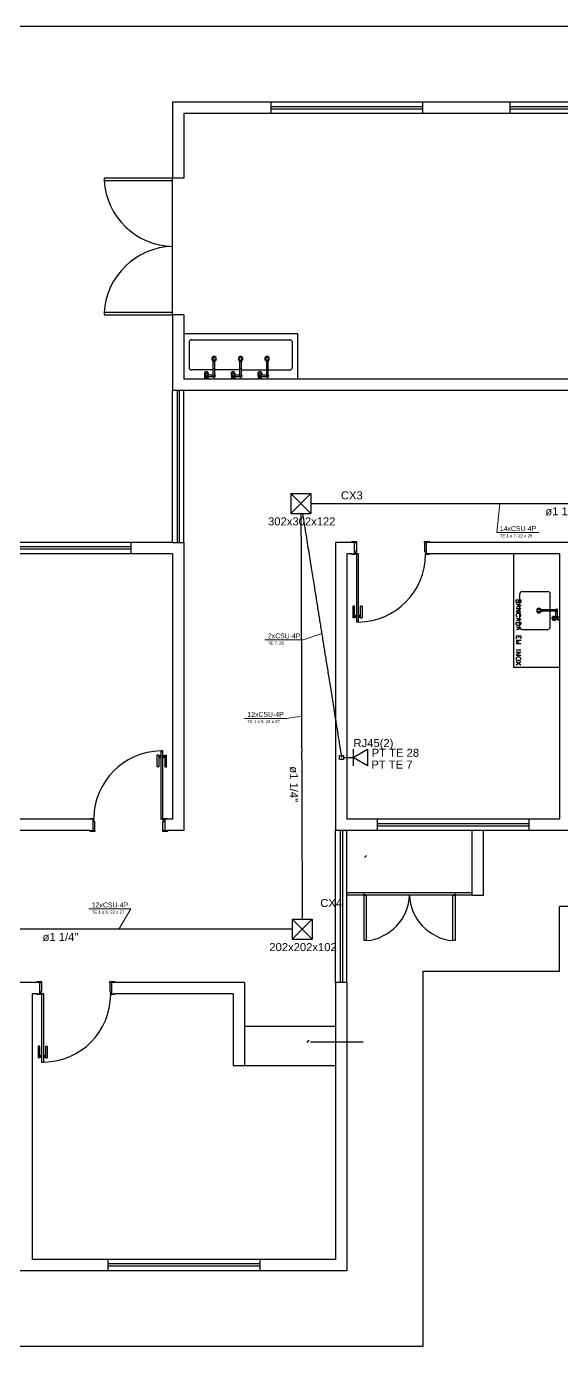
# Model space of a CAD drawing. Header units: millimetres. Extents: x -182 to 42, y -1396 to 15.
# Drawn here: x -160.05 to -145.95, y -83 to -48.2 of the extents above; entities that cross this region are included whole.
import ezdxf

# ---------------------------------------------------------------- set-up
doc = ezdxf.new("R2010")
doc.units = ezdxf.units.MM
doc.header["$LTSCALE"] = 10
doc.header["$MEASUREMENT"] = 0
doc.layers.add('Arquitetura', color=8, linetype='Continuous')
doc.layers.add('P-SIMBOL', color=170, linetype='Continuous')
for name, color, linetype, lineweight in [('CE-Condutos', 6, 'Continuous', 30), ('CE-Textos condutos', 7, 'Continuous', 20), ('CE-Textos fios', 7, 'Continuous', 20), ('CE-Textos pontos', 5, 'Continuous', 20)]:
    doc.layers.add(name, color=color, linetype=linetype, lineweight=lineweight)
doc.styles.add('Arial', font='arial.ttf')
pattern_1 = [(45, (-181.00047, -82.99746), (-0.08838835, 0.08838835), [])]

msp = doc.modelspace()

# ---------------------------------------------------------------- hatches: boundary and pattern name
at = {"layer": 'Arquitetura', "linetype": 'Continuous'}
h = msp.add_hatch(dxfattribs=at)
h.set_pattern_fill('ANSI31', color=256, style=0)
h.set_pattern_definition(pattern_1)
h.paths.add_polyline_path([(-151.049, -70.099), (-151.049, -70.095), (-151.049, -70.091), (-151.051, -70.087), (-151.051, -70.083), (-151.053, -70.079), (-151.055, -70.075), (-151.057, -70.073), (-151.061, -70.069), (-151.063, -70.067), (-151.065, -70.063), (-151.069, -70.061), (-151.071, -70.059), (-151.075, -70.057), (-151.079, -70.055), (-151.083, -70.055), (-151.087, -70.053), (-151.091, -70.053), (-151.095, -70.053), (-151.099, -70.053), (-151.103, -70.053), (-151.107, -70.055), (-151.111, -70.055), (-151.115, -70.057), (-151.117, -70.059), (-151.121, -70.061), (-151.125, -70.063), (-151.127, -70.067), (-151.131, -70.069), (-151.133, -70.073), (-151.135, -70.075), (-151.137, -70.079), (-151.137, -70.083), (-151.139, -70.087), (-151.139, -70.091), (-151.141, -70.095), (-151.141, -70.099), (-151.141, -70.099), (-151.141, -70.103), (-151.139, -70.107), (-151.139, -70.111), (-151.137, -70.115), (-151.137, -70.117), (-151.135, -70.121), (-151.133, -70.125), (-151.131, -70.127), (-151.127, -70.131), (-151.125, -70.133), (-151.121, -70.135), (-151.117, -70.139), (-151.115, -70.139), (-151.111, -70.141), (-151.107, -70.143), (-151.103, -70.143), (-151.099, -70.145), (-151.095, -70.145), (-151.091, -70.145), (-151.087, -70.143), (-151.083, -70.143), (-151.079, -70.141), (-151.075, -70.139), (-151.071, -70.139), (-151.069, -70.135), (-151.065, -70.133), (-151.063, -70.131), (-151.061, -70.127), (-151.057, -70.125), (-151.055, -70.121), (-151.053, -70.117), (-151.051, -70.115), (-151.051, -70.111), (-151.049, -70.107), (-151.049, -70.103), (-151.049, -70.099), (-151.049, -70.099)])
h = msp.add_hatch(dxfattribs=at)
h.set_pattern_fill('ANSI31', color=256, style=0)
h.set_pattern_definition(pattern_1)
h.paths.add_polyline_path([(-152.567, -74.969), (-152.567, -74.965), (-152.567, -74.961), (-152.569, -74.957), (-152.569, -74.953), (-152.571, -74.951), (-152.573, -74.947), (-152.575, -74.943), (-152.577, -74.941), (-152.581, -74.937), (-152.583, -74.935), (-152.587, -74.933), (-152.591, -74.931), (-152.593, -74.929), (-152.597, -74.927), (-152.601, -74.925), (-152.605, -74.925), (-152.609, -74.925), (-152.613, -74.923), (-152.617, -74.925), (-152.621, -74.925), (-152.625, -74.925), (-152.629, -74.927), (-152.633, -74.929), (-152.635, -74.931), (-152.639, -74.933), (-152.641, -74.935), (-152.645, -74.937), (-152.647, -74.941), (-152.651, -74.943), (-152.653, -74.947), (-152.655, -74.951), (-152.655, -74.953), (-152.657, -74.957), (-152.657, -74.961), (-152.657, -74.965), (-152.659, -74.969), (-152.659, -74.969), (-152.657, -74.973), (-152.657, -74.977), (-152.657, -74.981), (-152.655, -74.985), (-152.655, -74.989), (-152.653, -74.993), (-152.651, -74.995), (-152.647, -74.999), (-152.645, -75.001), (-152.641, -75.005), (-152.639, -75.007), (-152.635, -75.009), (-152.633, -75.011), (-152.629, -75.013), (-152.625, -75.013), (-152.621, -75.015), (-152.617, -75.015), (-152.613, -75.015), (-152.609, -75.015), (-152.605, -75.015), (-152.601, -75.013), (-152.597, -75.013), (-152.593, -75.011), (-152.591, -75.009), (-152.587, -75.007), (-152.583, -75.005), (-152.581, -75.001), (-152.577, -74.999), (-152.575, -74.995), (-152.573, -74.993), (-152.571, -74.989), (-152.569, -74.985), (-152.569, -74.981), (-152.567, -74.977), (-152.567, -74.973), (-152.567, -74.969), (-152.567, -74.969)])

# ---------------------------------------------------------------- linework, layer by layer
for p, q in [((-87.415, -48.203), (-181, -48.203)), ((-156.204, -50.203), (-156.204, -52.202)), ((-96.116, -50.203), (-156.204, -50.203)), ((-149.607, -50.323), (-153.604, -50.323)), ((-149.607, -50.383), (-153.604, -50.383)), ((-143.308, -50.323), (-147.305, -50.323)), ((-143.308, -50.383), (-147.305, -50.383)), ((-141.006, -50.503), (-155.906, -50.503)), ((-156.204, -55.802), (-156.204, -57.801)), ((-143.176, -57.501), (-155.906, -57.501)), ((-143.176, -57.801), (-155.906, -57.801)), ((-156.204, -61.801), (-179.002, -61.801)), ((-157.306, -61.921), (-161.303, -61.921)), ((-151.905, -61.801), (-151.905, -69.399)), ((-151.475, -61.801), (-151.905, -61.801)), ((-145.576, -61.801), (-149.507, -61.801)), ((-156.204, -62.101), (-167.902, -62.101)), ((-157.306, -61.981), (-161.303, -61.981)), ((-151.605, -62.101), (-151.605, -69.099)), ((-151.475, -62.101), (-151.605, -62.101)), ((-146.006, -62.101), (-149.507, -62.101)), ((-146.006, -62.101), (-146.006, -69.099)), ((-158.374, -69.099), (-167.902, -69.099)), ((-156.204, -69.099), (-156.334, -69.099)), ((-146.006, -69.099), (-151.605, -69.099)), ((-146.807, -69.219), (-150.807, -69.219)), ((-158.374, -69.399), (-168.204, -69.399)), ((-155.906, -69.399), (-156.334, -69.399)), ((-131.31, -69.399), (-151.605, -69.399)), ((-146.807, -69.279), (-150.807, -69.279)), ((-148.307, -71.099), (-148.307, -69.399)), ((-148.007, -71.099), (-148.007, -69.399)), ((-148.307, -71.099), (-148.007, -71.099)), ((-133.308, -71.399), (-146.006, -71.399)), ((-146.006, -73.099), (-146.006, -71.399)), ((-159.773, -73.399), (-160.335, -73.399)), ((-154.306, -73.399), (-157.734, -73.399)), ((-154.306, -73.399), (-154.306, -75.598)), ((-151.905, -73.399), (-151.905, -80.698)), ((-151.605, -73.399), (-151.605, -80.998)), ((-149.607, -73.099), (-149.607, -82.997)), ((-149.607, -73.099), (-146.006, -73.099)), ((-159.903, -73.699), (-159.903, -80.698)), ((-159.773, -73.699), (-159.903, -73.699)), ((-154.604, -73.699), (-157.734, -73.699)), ((-154.604, -73.699), (-154.604, -75.598)), ((-151.905, -74.559), (-154.306, -74.559)), ((-151.905, -75.598), (-154.604, -75.598)), ((-151.905, -80.698), (-159.903, -80.698)), ((-151.605, -80.998), (-179.002, -80.998)), ((-153.904, -80.818), (-157.904, -80.818)), ((-153.904, -80.878), (-157.904, -80.878)), ((-149.607, -82.997), (-181, -82.997))]:
    msp.add_line(p, q, dxfattribs=at)
at = {"layer": 'Arquitetura'}
for p, q in [((-153.604, -50.503), (-153.604, -50.203)), ((-149.607, -50.503), (-149.607, -50.203)), ((-147.305, -50.503), (-147.305, -50.203)), ((-155.906, -50.503), (-155.906, -52.202)), ((-156.204, -52.202), (-158.004, -52.202)), ((-158.004, -52.202), (-158.004, -52.262)), ((-158.004, -52.262), (-156.204, -52.262)), ((-155.906, -52.202), (-156.204, -52.202)), ((-156.204, -52.262), (-156.204, -52.202)), ((-156.204, -55.742), (-156.204, -52.262)), ((-156.204, -55.742), (-158.004, -55.742)), ((-158.004, -55.742), (-158.004, -55.802)), ((-158.004, -55.802), (-156.204, -55.802)), ((-156.204, -55.802), (-156.204, -55.742)), ((-155.906, -55.802), (-156.204, -55.802)), ((-155.906, -55.802), (-155.906, -57.501)), ((-155.906, -56.3), (-152.91, -56.3)), ((-152.91, -56.3), (-152.91, -57.501)), ((-155.766, -56.52), (-155.766, -57.197)), ((-155.706, -56.462), (-153.106, -56.462)), ((-153.048, -56.52), (-153.048, -57.197)), ((-155.128, -57.049), (-155.128, -57.039)), ((-155.128, -57.391), (-155.128, -57.049)), ((-155.088, -57.049), (-155.088, -57.039)), ((-155.088, -57.391), (-155.088, -57.049)), ((-154.426, -57.049), (-154.426, -57.039)), ((-154.426, -57.391), (-154.426, -57.049)), ((-154.386, -57.049), (-154.386, -57.039)), ((-154.386, -57.391), (-154.386, -57.049)), ((-153.72, -57.049), (-153.72, -57.039)), ((-153.72, -57.391), (-153.72, -57.049)), ((-153.68, -57.049), (-153.68, -57.039)), ((-153.68, -57.391), (-153.68, -57.049)), ((-155.128, -57.259), (-155.706, -57.259)), ((-155.362, -57.341), (-155.362, -57.385)), ((-155.348, -57.459), (-155.348, -57.409)), ((-155.344, -57.369), (-155.344, -57.411)), ((-155.28, -57.369), (-155.28, -57.411)), ((-155.276, -57.439), (-155.276, -57.409)), ((-155.138, -57.399), (-155.266, -57.399)), ((-155.262, -57.341), (-155.262, -57.385)), ((-155.128, -57.427), (-155.128, -57.391)), ((-154.426, -57.259), (-155.088, -57.259)), ((-155.088, -57.427), (-155.088, -57.391)), ((-154.658, -57.341), (-154.658, -57.385)), ((-154.644, -57.459), (-154.644, -57.409)), ((-154.64, -57.369), (-154.64, -57.411)), ((-154.578, -57.369), (-154.578, -57.411)), ((-154.574, -57.439), (-154.574, -57.409)), ((-154.434, -57.399), (-154.562, -57.399)), ((-154.558, -57.341), (-154.558, -57.385)), ((-154.426, -57.427), (-154.426, -57.391)), ((-154.386, -57.259), (-153.72, -57.259)), ((-154.386, -57.427), (-154.386, -57.391)), ((-153.952, -57.341), (-153.952, -57.385)), ((-153.938, -57.459), (-153.938, -57.409)), ((-153.934, -57.369), (-153.934, -57.411)), ((-153.872, -57.369), (-153.872, -57.411)), ((-153.868, -57.439), (-153.868, -57.409)), ((-153.728, -57.399), (-153.858, -57.399)), ((-153.852, -57.341), (-153.852, -57.385)), ((-153.72, -57.427), (-153.72, -57.391)), ((-153.68, -57.259), (-153.106, -57.259)), ((-153.68, -57.427), (-153.68, -57.391)), ((-155.348, -57.459), (-155.368, -57.501)), ((-155.348, -57.459), (-155.276, -57.459)), ((-155.276, -57.459), (-155.276, -57.439)), ((-155.138, -57.439), (-155.276, -57.439)), ((-155.276, -57.459), (-155.256, -57.501)), ((-154.644, -57.459), (-154.666, -57.501)), ((-154.644, -57.459), (-154.574, -57.459)), ((-154.574, -57.459), (-154.574, -57.439)), ((-154.434, -57.439), (-154.574, -57.439)), ((-154.574, -57.459), (-154.552, -57.501)), ((-153.938, -57.459), (-153.96, -57.501)), ((-153.938, -57.459), (-153.868, -57.459)), ((-153.868, -57.459), (-153.868, -57.439)), ((-153.728, -57.439), (-153.868, -57.439)), ((-153.868, -57.459), (-153.846, -57.501)), ((-155.906, -57.801), (-156.204, -57.801)), ((-156.204, -61.801), (-156.204, -57.801)), ((-156.084, -57.801), (-156.084, -61.801)), ((-156.026, -57.801), (-156.026, -61.801)), ((-155.906, -61.801), (-155.906, -57.801)), ((-157.306, -61.801), (-157.306, -62.101)), ((-156.204, -61.801), (-155.906, -61.801)), ((-155.906, -61.801), (-155.906, -69.399)), ((-156.204, -62.101), (-156.204, -69.099)), ((-151.373, -62.069), (-151.373, -62.073)), ((-151.343, -62.099), (-151.349, -62.099)), ((-147.203, -65.096), (-147.203, -62.101)), ((-147.145, -63.368), (-147.145, -63.314)), ((-147.145, -63.314), (-147.023, -63.314)), ((-147.083, -63.368), (-147.083, -63.314)), ((-147.047, -64.038), (-147.047, -63.158)), ((-147.023, -63.314), (-147.023, -63.368)), ((-146.987, -63.098), (-146.308, -63.098)), ((-146.248, -63.578), (-146.248, -63.158)), ((-147.141, -63.386), (-147.145, -63.368)), ((-147.145, -63.424), (-147.023, -63.47)), ((-147.023, -63.47), (-147.145, -63.516)), ((-147.145, -63.546), (-147.023, -63.546)), ((-147.023, -63.546), (-147.145, -63.632)), ((-147.145, -63.632), (-147.023, -63.632)), ((-147.133, -63.394), (-147.141, -63.386)), ((-147.125, -63.398), (-147.133, -63.394)), ((-147.103, -63.398), (-147.125, -63.398)), ((-147.095, -63.394), (-147.103, -63.398)), ((-147.103, -63.44), (-147.103, -63.5)), ((-147.087, -63.386), (-147.095, -63.394)), ((-147.083, -63.368), (-147.087, -63.386)), ((-147.073, -63.386), (-147.083, -63.368)), ((-147.069, -63.394), (-147.073, -63.386)), ((-147.057, -63.398), (-147.069, -63.394)), ((-147.043, -63.398), (-147.057, -63.398)), ((-147.035, -63.394), (-147.043, -63.398)), ((-147.027, -63.386), (-147.035, -63.394)), ((-147.023, -63.368), (-147.027, -63.386)), ((-146.458, -63.578), (-146.468, -63.578)), ((-146.458, -63.618), (-146.468, -63.618)), ((-146.116, -63.578), (-146.458, -63.578)), ((-146.116, -63.618), (-146.458, -63.618)), ((-146.248, -64.038), (-146.248, -63.618)), ((-146.082, -63.578), (-146.116, -63.578)), ((-146.082, -63.618), (-146.116, -63.618)), ((-146.108, -63.626), (-146.108, -63.756)), ((-146.068, -63.626), (-146.068, -63.766)), ((-147.141, -63.694), (-147.145, -63.708)), ((-147.145, -63.708), (-147.145, -63.732)), ((-147.145, -63.732), (-147.141, -63.746)), ((-147.145, -63.788), (-147.023, -63.834)), ((-147.023, -63.834), (-147.145, -63.88)), ((-147.145, -63.91), (-147.023, -63.91)), ((-147.145, -63.952), (-147.145, -63.91)), ((-147.141, -63.97), (-147.145, -63.952)), ((-147.145, -64.016), (-147.023, -64.068)), ((-147.129, -63.686), (-147.141, -63.694)), ((-147.141, -63.746), (-147.129, -63.758)), ((-147.129, -63.982), (-147.141, -63.97)), ((-147.115, -63.678), (-147.129, -63.686)), ((-147.129, -63.758), (-147.115, -63.762)), ((-147.115, -63.986), (-147.129, -63.982)), ((-147.099, -63.674), (-147.115, -63.678)), ((-147.099, -63.996), (-147.115, -63.986)), ((-147.103, -63.804), (-147.103, -63.864)), ((-147.069, -63.674), (-147.099, -63.674)), ((-147.069, -63.996), (-147.099, -63.996)), ((-147.053, -63.678), (-147.069, -63.674)), ((-147.053, -63.986), (-147.069, -63.996)), ((-147.039, -63.686), (-147.053, -63.678)), ((-147.053, -63.762), (-147.039, -63.758)), ((-147.039, -63.982), (-147.053, -63.986)), ((-147.027, -63.694), (-147.039, -63.686)), ((-147.039, -63.758), (-147.027, -63.746)), ((-147.027, -63.97), (-147.039, -63.982)), ((-147.023, -63.708), (-147.027, -63.694)), ((-147.027, -63.746), (-147.023, -63.732)), ((-147.023, -63.952), (-147.027, -63.97)), ((-147.023, -63.732), (-147.023, -63.708)), ((-147.023, -63.91), (-147.023, -63.952)), ((-146.166, -63.752), (-146.124, -63.752)), ((-146.166, -63.852), (-146.124, -63.852)), ((-146.14, -63.77), (-146.096, -63.77)), ((-146.14, -63.834), (-146.096, -63.834)), ((-146.068, -63.766), (-146.098, -63.766)), ((-146.05, -63.838), (-146.098, -63.838)), ((-146.05, -63.766), (-146.068, -63.766)), ((-146.05, -63.766), (-146.006, -63.744)), ((-146.05, -63.838), (-146.05, -63.766)), ((-146.05, -63.838), (-146.006, -63.858)), ((-147.023, -64.068), (-147.145, -64.114)), ((-147.145, -64.266), (-147.023, -64.266)), ((-147.145, -64.266), (-147.145, -64.346)), ((-147.103, -64.038), (-147.103, -64.096)), ((-147.083, -64.266), (-147.083, -64.318)), ((-147.023, -64.266), (-147.023, -64.346)), ((-146.987, -64.098), (-146.308, -64.098)), ((-147.145, -64.38), (-147.023, -64.38)), ((-147.023, -64.38), (-147.145, -64.428)), ((-147.145, -64.428), (-147.023, -64.478)), ((-147.023, -64.478), (-147.145, -64.478)), ((-147.023, -64.646), (-147.145, -64.646)), ((-147.145, -64.698), (-147.023, -64.698)), ((-147.023, -64.698), (-147.145, -64.778)), ((-147.145, -64.778), (-147.023, -64.778)), ((-147.141, -64.846), (-147.145, -64.858)), ((-147.145, -64.858), (-147.145, -64.88)), ((-147.145, -64.88), (-147.141, -64.892)), ((-147.023, -64.952), (-147.145, -65.036)), ((-147.023, -65.036), (-147.145, -64.952)), ((-147.129, -64.832), (-147.141, -64.846)), ((-147.141, -64.892), (-147.129, -64.904)), ((-147.115, -64.828), (-147.129, -64.832)), ((-147.129, -64.904), (-147.115, -64.91)), ((-147.099, -64.82), (-147.115, -64.828)), ((-147.115, -64.91), (-147.099, -64.918)), ((-147.069, -64.82), (-147.099, -64.82)), ((-147.099, -64.918), (-147.069, -64.918)), ((-147.053, -64.828), (-147.069, -64.82)), ((-147.069, -64.918), (-147.053, -64.91)), ((-147.039, -64.832), (-147.053, -64.828)), ((-147.053, -64.91), (-147.039, -64.904)), ((-147.027, -64.846), (-147.039, -64.832)), ((-147.039, -64.904), (-147.027, -64.892)), ((-147.023, -64.858), (-147.027, -64.846)), ((-147.027, -64.892), (-147.023, -64.88)), ((-147.023, -64.88), (-147.023, -64.858)), ((-146.006, -65.096), (-147.203, -65.096)), ((-156.468, -69.101), (-156.462, -69.101)), ((-156.438, -69.131), (-156.438, -69.125)), ((-150.807, -69.099), (-150.807, -69.399)), ((-146.807, -69.099), (-146.807, -69.399)), ((-151.605, -69.399), (-151.905, -69.399)), ((-151.905, -73.399), (-151.905, -69.399)), ((-151.785, -69.399), (-151.785, -73.399)), ((-151.725, -69.399), (-151.725, -73.399)), ((-151.605, -73.399), (-151.605, -69.399)), ((-148.307, -71.039), (-151.605, -71.039)), ((-148.307, -71.099), (-151.605, -71.099)), ((-151.155, -71.099), (-151.155, -71.039)), ((-148.755, -71.099), (-148.755, -71.039)), ((-151.605, -73.399), (-151.905, -73.399)), ((-159.671, -73.667), (-159.671, -73.671)), ((-159.641, -73.695), (-159.647, -73.695)), ((-151.175, -74.971), (-152.567, -74.971)), ((-157.904, -80.698), (-157.904, -80.998)), ((-153.904, -80.698), (-153.904, -80.998))]:
    msp.add_line(p, q, dxfattribs=at)
at = {"layer": 'Arquitetura', "color": 2}
for p, q in [((-151.357, -62.101), (-151.357, -63.9)), ((-151.297, -62.101), (-151.357, -62.101)), ((-151.297, -63.9), (-151.297, -62.101)), ((-151.357, -63.9), (-151.297, -63.9)), ((-156.454, -67.3), (-156.514, -67.3)), ((-156.514, -67.3), (-156.514, -69.099)), ((-156.454, -69.099), (-156.454, -67.3)), ((-156.514, -69.099), (-156.454, -69.099)), ((-159.653, -73.699), (-159.653, -75.498)), ((-159.593, -73.699), (-159.653, -73.699)), ((-159.593, -75.498), (-159.593, -73.699)), ((-159.653, -75.498), (-159.593, -75.498))]:
    msp.add_line(p, q, dxfattribs=at)
at = {"layer": 'Arquitetura', "color": 3, "linetype": 'Continuous'}
for p, q in [((-151.447, -63.49), (-151.447, -63.794)), ((-151.413, -63.484), (-151.441, -63.484)), ((-151.407, -63.794), (-151.407, -63.49)), ((-151.247, -63.794), (-151.247, -63.49)), ((-151.239, -63.484), (-151.211, -63.484)), ((-151.207, -63.49), (-151.207, -63.794)), ((-151.361, -63.71), (-151.361, -63.79)), ((-151.293, -63.71), (-151.293, -63.79)), ((-156.604, -67.71), (-156.604, -67.408)), ((-156.564, -67.408), (-156.564, -67.71)), ((-156.518, -67.49), (-156.518, -67.41)), ((-156.45, -67.49), (-156.45, -67.41)), ((-156.404, -67.408), (-156.404, -67.71)), ((-156.364, -67.71), (-156.364, -67.408)), ((-156.572, -67.716), (-156.6, -67.716)), ((-156.398, -67.716), (-156.37, -67.716)), ((-159.743, -75.089), (-159.743, -75.39)), ((-159.711, -75.083), (-159.739, -75.083)), ((-159.703, -75.39), (-159.703, -75.089)), ((-159.543, -75.39), (-159.543, -75.089)), ((-159.537, -75.083), (-159.509, -75.083)), ((-159.503, -75.089), (-159.503, -75.39)), ((-159.657, -75.308), (-159.657, -75.388)), ((-159.589, -75.308), (-159.589, -75.388))]:
    msp.add_line(p, q, dxfattribs=at)
at = {"layer": 'Arquitetura', "color": 3}
for p, q in [((-151.407, -63.794), (-151.447, -63.794)), ((-151.407, -63.73), (-151.361, -63.73)), ((-151.407, -63.75), (-151.361, -63.75)), ((-151.407, -63.77), (-151.361, -63.77)), ((-151.361, -63.71), (-151.357, -63.71)), ((-151.361, -63.79), (-151.357, -63.79)), ((-151.293, -63.71), (-151.297, -63.71)), ((-151.293, -63.79), (-151.297, -63.79)), ((-151.247, -63.73), (-151.293, -63.73)), ((-151.247, -63.75), (-151.293, -63.75)), ((-151.247, -63.77), (-151.293, -63.77)), ((-151.247, -63.794), (-151.207, -63.794)), ((-156.564, -67.408), (-156.604, -67.408)), ((-156.564, -67.43), (-156.518, -67.43)), ((-156.564, -67.45), (-156.518, -67.45)), ((-156.564, -67.47), (-156.518, -67.47)), ((-156.518, -67.41), (-156.514, -67.41)), ((-156.518, -67.49), (-156.514, -67.49)), ((-156.45, -67.41), (-156.454, -67.41)), ((-156.45, -67.49), (-156.454, -67.49)), ((-156.404, -67.43), (-156.45, -67.43)), ((-156.404, -67.45), (-156.45, -67.45)), ((-156.404, -67.47), (-156.45, -67.47)), ((-156.404, -67.408), (-156.364, -67.408)), ((-159.703, -75.39), (-159.743, -75.39)), ((-159.703, -75.328), (-159.657, -75.328)), ((-159.703, -75.348), (-159.657, -75.348)), ((-159.703, -75.368), (-159.657, -75.368)), ((-159.657, -75.308), (-159.653, -75.308)), ((-159.657, -75.388), (-159.653, -75.388)), ((-159.589, -75.308), (-159.593, -75.308)), ((-159.589, -75.388), (-159.593, -75.388)), ((-159.543, -75.328), (-159.589, -75.328)), ((-159.543, -75.348), (-159.589, -75.348)), ((-159.543, -75.368), (-159.589, -75.368)), ((-159.543, -75.39), (-159.503, -75.39))]:
    msp.add_line(p, q, dxfattribs=at)
at = {"layer": 'Arquitetura', "linetype": 'Continuous'}
for points in [[(-155.262, -57.341), (-155.264, -57.335), (-155.266, -57.329), (-155.27, -57.323), (-155.276, -57.317), (-155.282, -57.313), (-155.29, -57.309), (-155.298, -57.307), (-155.308, -57.307), (-155.316, -57.307), (-155.326, -57.307), (-155.334, -57.309), (-155.342, -57.313), (-155.348, -57.317), (-155.354, -57.323), (-155.358, -57.329), (-155.36, -57.335), (-155.362, -57.341)], [(-155.362, -57.341), (-155.362, -57.347), (-155.36, -57.353), (-155.356, -57.359), (-155.352, -57.363), (-155.346, -57.367)], [(-155.362, -57.385), (-155.362, -57.391), (-155.36, -57.395), (-155.356, -57.401), (-155.352, -57.405), (-155.348, -57.409)], [(-155.35, -57.335), (-155.35, -57.339), (-155.348, -57.343), (-155.344, -57.347), (-155.338, -57.349), (-155.332, -57.353), (-155.326, -57.355), (-155.318, -57.355), (-155.31, -57.355), (-155.302, -57.355), (-155.294, -57.353), (-155.288, -57.351), (-155.282, -57.349), (-155.278, -57.345), (-155.274, -57.341), (-155.272, -57.337), (-155.272, -57.333), (-155.274, -57.329), (-155.278, -57.323), (-155.282, -57.321), (-155.288, -57.317), (-155.294, -57.315), (-155.302, -57.313), (-155.31, -57.313), (-155.318, -57.313), (-155.326, -57.315), (-155.332, -57.317), (-155.338, -57.319), (-155.344, -57.323), (-155.348, -57.325), (-155.35, -57.329), (-155.35, -57.335)], [(-155.348, -57.409), (-155.346, -57.411), (-155.346, -57.411), (-155.346, -57.411), (-155.346, -57.411), (-155.344, -57.411)], [(-155.278, -57.367), (-155.272, -57.363), (-155.268, -57.359), (-155.264, -57.353), (-155.262, -57.347), (-155.262, -57.341)], [(-155.278, -57.411), (-155.278, -57.411), (-155.278, -57.411), (-155.278, -57.411), (-155.278, -57.411), (-155.276, -57.409)], [(-155.276, -57.409), (-155.274, -57.407), (-155.272, -57.405), (-155.27, -57.405), (-155.268, -57.401), (-155.266, -57.399)], [(-155.266, -57.399), (-155.264, -57.397), (-155.264, -57.395), (-155.262, -57.391), (-155.262, -57.387), (-155.262, -57.385)], [(-154.558, -57.341), (-154.56, -57.335), (-154.562, -57.329), (-154.566, -57.323), (-154.572, -57.317), (-154.578, -57.313), (-154.586, -57.309), (-154.594, -57.307), (-154.604, -57.307), (-154.612, -57.307), (-154.622, -57.307), (-154.63, -57.309), (-154.638, -57.313), (-154.644, -57.317), (-154.65, -57.323), (-154.654, -57.329), (-154.658, -57.335), (-154.658, -57.341)], [(-154.658, -57.341), (-154.658, -57.347), (-154.656, -57.353), (-154.652, -57.359), (-154.648, -57.363), (-154.642, -57.367)], [(-154.658, -57.385), (-154.658, -57.391), (-154.656, -57.395), (-154.652, -57.401), (-154.648, -57.405), (-154.644, -57.409)], [(-154.648, -57.335), (-154.646, -57.339), (-154.644, -57.343), (-154.64, -57.347), (-154.636, -57.349), (-154.628, -57.353), (-154.622, -57.355), (-154.614, -57.355), (-154.606, -57.355), (-154.598, -57.355), (-154.592, -57.353), (-154.584, -57.351), (-154.578, -57.349), (-154.574, -57.345), (-154.572, -57.341), (-154.57, -57.337), (-154.57, -57.333), (-154.572, -57.329), (-154.574, -57.323), (-154.578, -57.321), (-154.584, -57.317), (-154.592, -57.315), (-154.598, -57.313), (-154.606, -57.313), (-154.614, -57.313), (-154.622, -57.315), (-154.628, -57.317), (-154.636, -57.319), (-154.64, -57.323), (-154.644, -57.325), (-154.646, -57.329), (-154.648, -57.335)], [(-154.644, -57.409), (-154.644, -57.411), (-154.642, -57.411), (-154.642, -57.411), (-154.642, -57.411), (-154.642, -57.411)], [(-154.576, -57.367), (-154.57, -57.363), (-154.564, -57.359), (-154.56, -57.353), (-154.558, -57.347), (-154.558, -57.341)], [(-154.576, -57.411), (-154.576, -57.411), (-154.574, -57.411), (-154.574, -57.411), (-154.574, -57.411), (-154.574, -57.409)], [(-154.574, -57.409), (-154.57, -57.407), (-154.568, -57.405), (-154.566, -57.405), (-154.564, -57.401), (-154.562, -57.399)], [(-154.562, -57.399), (-154.562, -57.397), (-154.56, -57.395), (-154.558, -57.391), (-154.558, -57.387), (-154.558, -57.385)], [(-153.852, -57.341), (-153.854, -57.335), (-153.856, -57.329), (-153.86, -57.323), (-153.866, -57.317), (-153.874, -57.313), (-153.88, -57.309), (-153.89, -57.307), (-153.898, -57.307), (-153.908, -57.307), (-153.916, -57.307), (-153.924, -57.309), (-153.932, -57.313), (-153.938, -57.317), (-153.944, -57.323), (-153.948, -57.329), (-153.952, -57.335), (-153.952, -57.341)], [(-153.952, -57.341), (-153.952, -57.347), (-153.95, -57.353), (-153.946, -57.359), (-153.942, -57.363), (-153.936, -57.367)], [(-153.952, -57.385), (-153.952, -57.391), (-153.95, -57.395), (-153.948, -57.401), (-153.942, -57.405), (-153.938, -57.409)], [(-153.942, -57.335), (-153.94, -57.339), (-153.938, -57.343), (-153.934, -57.347), (-153.93, -57.349), (-153.924, -57.353), (-153.916, -57.355), (-153.908, -57.355), (-153.9, -57.355), (-153.892, -57.355), (-153.886, -57.353), (-153.878, -57.351), (-153.874, -57.349), (-153.868, -57.345), (-153.866, -57.341), (-153.864, -57.337), (-153.864, -57.333), (-153.866, -57.329), (-153.868, -57.323), (-153.874, -57.321), (-153.878, -57.317), (-153.886, -57.315), (-153.892, -57.313), (-153.9, -57.313), (-153.908, -57.313), (-153.916, -57.315), (-153.924, -57.317), (-153.93, -57.319), (-153.934, -57.323), (-153.938, -57.325), (-153.94, -57.329), (-153.942, -57.335)], [(-153.938, -57.409), (-153.938, -57.411), (-153.938, -57.411), (-153.936, -57.411), (-153.936, -57.411), (-153.936, -57.411)], [(-153.87, -57.367), (-153.864, -57.363), (-153.858, -57.359), (-153.856, -57.353), (-153.852, -57.347), (-153.852, -57.341)], [(-153.87, -57.411), (-153.87, -57.411), (-153.868, -57.411), (-153.868, -57.411), (-153.868, -57.411), (-153.868, -57.409)], [(-153.868, -57.409), (-153.864, -57.407), (-153.862, -57.405), (-153.86, -57.405), (-153.858, -57.401), (-153.858, -57.399)], [(-153.858, -57.399), (-153.856, -57.397), (-153.854, -57.395), (-153.854, -57.391), (-153.852, -57.387), (-153.852, -57.385)], [(-146.168, -63.752), (-146.174, -63.752), (-146.18, -63.756), (-146.186, -63.76), (-146.19, -63.766), (-146.194, -63.772), (-146.198, -63.78), (-146.2, -63.788), (-146.202, -63.798), (-146.202, -63.806), (-146.2, -63.816), (-146.198, -63.824), (-146.194, -63.832), (-146.19, -63.838), (-146.186, -63.844), (-146.18, -63.848), (-146.174, -63.85), (-146.168, -63.852)], [(-146.174, -63.84), (-146.17, -63.84), (-146.166, -63.838), (-146.162, -63.834), (-146.158, -63.828), (-146.156, -63.822), (-146.154, -63.816), (-146.152, -63.808), (-146.152, -63.8), (-146.152, -63.792), (-146.154, -63.784), (-146.156, -63.778), (-146.16, -63.772), (-146.164, -63.768), (-146.168, -63.764), (-146.172, -63.764), (-146.176, -63.764), (-146.18, -63.764), (-146.184, -63.768), (-146.188, -63.772), (-146.19, -63.778), (-146.192, -63.784), (-146.194, -63.792), (-146.194, -63.8), (-146.194, -63.808), (-146.194, -63.816), (-146.192, -63.822), (-146.188, -63.828), (-146.186, -63.834), (-146.182, -63.838), (-146.178, -63.84), (-146.174, -63.84)], [(-146.168, -63.852), (-146.162, -63.852), (-146.156, -63.85), (-146.15, -63.846), (-146.144, -63.84), (-146.14, -63.836)], [(-146.14, -63.768), (-146.144, -63.762), (-146.15, -63.758), (-146.154, -63.754), (-146.16, -63.752), (-146.166, -63.752)], [(-146.108, -63.756), (-146.112, -63.754), (-146.114, -63.754), (-146.118, -63.752), (-146.12, -63.752), (-146.124, -63.752)], [(-146.124, -63.852), (-146.118, -63.852), (-146.112, -63.85), (-146.108, -63.846), (-146.102, -63.842), (-146.098, -63.838)], [(-146.098, -63.766), (-146.1, -63.764), (-146.102, -63.762), (-146.104, -63.76), (-146.106, -63.758), (-146.108, -63.756)], [(-146.096, -63.768), (-146.098, -63.768), (-146.098, -63.768), (-146.098, -63.768), (-146.098, -63.766), (-146.098, -63.766)], [(-146.098, -63.838), (-146.098, -63.836), (-146.098, -63.836), (-146.098, -63.836), (-146.098, -63.836), (-146.096, -63.834)]]:
    msp.add_lwpolyline(points, dxfattribs=at)
at = {"layer": 'Arquitetura', "color": 3}
for points in [[(-151.357, -61.801), (-151.407, -61.801), (-151.475, -61.801), (-151.475, -61.781), (-151.357, -61.781), (-151.357, -61.801)], [(-149.437, -61.801), (-149.557, -61.801), (-149.557, -61.781), (-149.437, -61.781), (-149.437, -61.801)], [(-151.377, -62.121), (-151.475, -62.121), (-151.475, -62.101), (-151.377, -62.101), (-151.377, -62.121)], [(-149.437, -62.121), (-149.537, -62.121), (-149.537, -62.101), (-149.437, -62.101), (-149.437, -62.121)], [(-158.374, -69.079), (-158.274, -69.079), (-158.274, -69.099), (-158.374, -69.099), (-158.374, -69.079)], [(-156.434, -69.079), (-156.334, -69.079), (-156.334, -69.099), (-156.434, -69.099), (-156.434, -69.079)], [(-158.374, -69.399), (-158.254, -69.399), (-158.254, -69.419), (-158.374, -69.419), (-158.374, -69.399)], [(-156.454, -69.399), (-156.404, -69.399), (-156.334, -69.399), (-156.334, -69.419), (-156.454, -69.419), (-156.454, -69.399)], [(-159.653, -73.399), (-159.703, -73.399), (-159.773, -73.399), (-159.773, -73.379), (-159.653, -73.379), (-159.653, -73.399)], [(-157.734, -73.399), (-157.854, -73.399), (-157.854, -73.379), (-157.734, -73.379), (-157.734, -73.399)], [(-159.673, -73.719), (-159.773, -73.719), (-159.773, -73.699), (-159.673, -73.699), (-159.673, -73.719)], [(-157.734, -73.719), (-157.834, -73.719), (-157.834, -73.699), (-157.734, -73.699), (-157.734, -73.719)]]:
    msp.add_lwpolyline(points, close=True, dxfattribs=at)
at = {"layer": 'Arquitetura', "color": 2}
for points in [[(-151.357, -62.041), (-151.377, -62.041), (-151.377, -62.101), (-151.407, -62.101), (-151.407, -61.801), (-151.357, -61.801), (-151.357, -62.041)], [(-149.557, -62.041), (-149.537, -62.041), (-149.537, -62.101), (-149.507, -62.101), (-149.507, -61.801), (-149.557, -61.801), (-149.557, -62.041)], [(-158.254, -69.159), (-158.274, -69.159), (-158.274, -69.099), (-158.306, -69.099), (-158.306, -69.399), (-158.254, -69.399), (-158.254, -69.159)], [(-156.454, -69.159), (-156.434, -69.159), (-156.434, -69.099), (-156.404, -69.099), (-156.404, -69.399), (-156.454, -69.399), (-156.454, -69.159)], [(-159.653, -73.639), (-159.673, -73.639), (-159.673, -73.699), (-159.703, -73.699), (-159.703, -73.399), (-159.653, -73.399), (-159.653, -73.639)], [(-157.854, -73.639), (-157.834, -73.639), (-157.834, -73.699), (-157.804, -73.699), (-157.804, -73.399), (-157.854, -73.399), (-157.854, -73.639)]]:
    msp.add_lwpolyline(points, close=True, dxfattribs=at)
at = {"layer": 'Arquitetura', "color": 1}
for points in [[(-151.375, -62.093), (-151.377, -62.097), (-151.377, -62.097), (-151.377, -62.091), (-151.377, -62.051), (-151.375, -62.051), (-151.375, -62.093)], [(-151.367, -62.099), (-151.371, -62.101), (-151.371, -62.101), (-151.367, -62.101), (-151.327, -62.101), (-151.327, -62.099), (-151.367, -62.099)], [(-156.444, -69.101), (-156.44, -69.099), (-156.44, -69.099), (-156.444, -69.099), (-156.484, -69.099), (-156.484, -69.101), (-156.444, -69.101)], [(-156.436, -69.107), (-156.434, -69.103), (-156.434, -69.103), (-156.434, -69.109), (-156.434, -69.149), (-156.436, -69.149), (-156.436, -69.107)], [(-159.671, -73.689), (-159.673, -73.693), (-159.673, -73.693), (-159.673, -73.689), (-159.673, -73.649), (-159.671, -73.649), (-159.671, -73.689)], [(-159.665, -73.697), (-159.669, -73.699), (-159.669, -73.699), (-159.663, -73.699), (-159.623, -73.699), (-159.623, -73.697), (-159.665, -73.697)]]:
    msp.add_lwpolyline(points, dxfattribs=at)
at = {"layer": 'Arquitetura'}
for points in [[(-151.371, -62.067), (-151.373, -62.069), (-151.375, -62.069)], [(-151.371, -62.077), (-151.373, -62.073), (-151.375, -62.073)], [(-151.371, -62.071), (-151.371, -62.071), (-151.371, -62.067), (-151.371, -62.067), (-151.371, -62.077), (-151.371, -62.077), (-151.371, -62.071), (-151.371, -62.071)], [(-151.345, -62.097), (-151.345, -62.097), (-151.341, -62.097), (-151.341, -62.097), (-151.351, -62.097), (-151.351, -62.097), (-151.347, -62.097), (-151.347, -62.097)], [(-151.351, -62.097), (-151.349, -62.099), (-151.349, -62.099)], [(-151.341, -62.097), (-151.343, -62.099), (-151.343, -62.099)], [(-156.47, -69.103), (-156.468, -69.101), (-156.468, -69.101)], [(-156.466, -69.103), (-156.466, -69.103), (-156.47, -69.103), (-156.47, -69.103), (-156.46, -69.103), (-156.46, -69.103), (-156.464, -69.103), (-156.464, -69.103)], [(-156.46, -69.103), (-156.462, -69.101), (-156.462, -69.101)], [(-156.44, -69.123), (-156.438, -69.125), (-156.436, -69.125)], [(-156.44, -69.129), (-156.44, -69.129), (-156.44, -69.133), (-156.44, -69.133), (-156.44, -69.123), (-156.44, -69.123), (-156.44, -69.127), (-156.44, -69.127)], [(-156.44, -69.133), (-156.438, -69.131), (-156.436, -69.131)], [(-151.097, -71.099), (-151.097, -72.299), (-151.155, -72.299), (-151.155, -71.099), (-151.097, -71.099)], [(-148.755, -71.099), (-148.755, -72.299), (-148.815, -72.299), (-148.815, -71.099), (-148.755, -71.099)], [(-159.669, -73.665), (-159.671, -73.667), (-159.671, -73.667)], [(-159.669, -73.673), (-159.671, -73.671), (-159.671, -73.671)], [(-159.669, -73.667), (-159.669, -73.667), (-159.669, -73.665), (-159.669, -73.665), (-159.669, -73.673), (-159.669, -73.673), (-159.669, -73.669), (-159.669, -73.669)], [(-159.643, -73.695), (-159.643, -73.693), (-159.639, -73.693), (-159.639, -73.695), (-159.649, -73.695), (-159.649, -73.693), (-159.645, -73.693), (-159.645, -73.695)], [(-159.649, -73.695), (-159.647, -73.695), (-159.647, -73.697)], [(-159.639, -73.695), (-159.641, -73.695), (-159.641, -73.697)]]:
    msp.add_lwpolyline(points, dxfattribs=at)
at = {"layer": 'Arquitetura', "color": 1}
for centre in [(-151.371, -62.097), (-156.44, -69.103), (-159.669, -73.693)]:
    msp.add_circle(centre, 0.005, dxfattribs=at)
at = {"layer": 'Arquitetura'}
for centre, radius, start, end in [((-156.16, -52.156), 1.847, 183.314, 268.628), ((-156.16, -55.848), 1.847, 91.3721, 176.686), ((-155.712, -56.516), 0.0542, 84.3556, 185.644), ((-153.102, -56.516), 0.0547, 354.97, 95.0298), ((-155.108, -56.961), 0.0614, 90, 180), ((-155.108, -56.961), 0.0614, 180, 270), ((-155.108, -56.961), 0.036, 90, 180), ((-155.108, -56.961), 0.036, 180, 270), ((-155.108, -57.039), 0.0223, 333.721, 206.279), ((-155.108, -57.039), 0.02, 0, 180), ((-155.108, -56.961), 0.0614, 0, 90), ((-155.108, -56.961), 0.036, 0, 90), ((-155.108, -56.961), 0.036, 270, 0), ((-155.108, -56.961), 0.0614, 270, 0), ((-154.41, -56.961), 0.0614, 90, 180), ((-154.41, -56.961), 0.0614, 180, 270), ((-154.41, -56.961), 0.036, 90, 180), ((-154.41, -56.961), 0.036, 180, 270), ((-154.406, -57.039), 0.0223, 333.721, 206.279), ((-154.406, -57.039), 0.02, 0, 180), ((-154.41, -56.961), 0.0614, 0, 90), ((-154.41, -56.961), 0.036, 0, 90), ((-154.41, -56.961), 0.036, 270, 0), ((-154.41, -56.961), 0.0614, 270, 0), ((-153.71, -56.961), 0.0614, 90, 180), ((-153.71, -56.961), 0.0614, 180, 270), ((-153.71, -56.961), 0.036, 90, 180), ((-153.71, -56.961), 0.036, 180, 270), ((-153.7, -57.039), 0.0223, 333.721, 206.279), ((-153.7, -57.039), 0.02, 0, 180), ((-153.71, -56.961), 0.0614, 0, 90), ((-153.71, -56.961), 0.036, 0, 90), ((-153.71, -56.961), 0.036, 270, 0), ((-153.71, -56.961), 0.0614, 270, 0), ((-155.708, -57.201), 0.0581, 174.724, 271.326), ((-155.344, -57.365), 0.004, 237.844, 296.025), ((-155.312, -57.429), 0.067, 63.9749, 116.025), ((-155.312, -57.517), 0.11, 74.3139, 105.686), ((-155.28, -57.365), 0.004, 243.975, 302.156), ((-155.108, -57.419), 0.0345, 144.581, 215.419), ((-155.108, -57.419), 0.0345, 125.419, 144.581), ((-155.108, -57.419), 0.0253, 142.252, 37.7482), ((-155.108, -57.173), 0.0465, 244.555, 295.445), ((-155.108, -57.419), 0.0345, 35.4187, 54.5813), ((-155.108, -57.419), 0.0345, 324.581, 35.4187), ((-154.64, -57.365), 0.004, 237.844, 296.025), ((-154.608, -57.429), 0.067, 63.9749, 116.025), ((-154.608, -57.517), 0.11, 74.3139, 105.686), ((-154.578, -57.365), 0.004, 243.975, 302.156), ((-154.406, -57.419), 0.0345, 144.581, 215.419), ((-154.406, -57.419), 0.0345, 125.419, 144.581), ((-154.406, -57.419), 0.0253, 142.252, 37.7482), ((-154.406, -57.173), 0.0465, 244.555, 295.445), ((-154.406, -57.419), 0.0345, 35.4187, 54.5813), ((-154.406, -57.419), 0.0345, 324.581, 35.4187), ((-153.934, -57.365), 0.004, 237.844, 296.025), ((-153.902, -57.429), 0.067, 63.9749, 116.025), ((-153.902, -57.517), 0.11, 74.3139, 105.686), ((-153.872, -57.365), 0.004, 243.975, 302.156), ((-153.7, -57.419), 0.0345, 144.581, 215.419), ((-153.7, -57.419), 0.0345, 125.419, 144.581), ((-153.7, -57.419), 0.0253, 142.252, 37.7482), ((-153.7, -57.173), 0.0465, 244.555, 295.445), ((-153.7, -57.419), 0.0345, 35.4187, 54.5813), ((-153.7, -57.419), 0.0345, 324.581, 35.4187), ((-153.118, -57.191), 0.0699, 278.69, 357.131), ((-155.312, -58.051), 0.557, 84.3752, 95.6248), ((-155.312, -57.601), 0.163, 77.5382, 102.462), ((-155.342, -57.407), 0.004, 238.433, 285.686), ((-155.282, -57.407), 0.004, 254.314, 301.567), ((-155.108, -57.419), 0.0345, 215.419, 324.581), ((-155.108, -57.385), 0.0465, 244.555, 295.445), ((-154.608, -58.051), 0.557, 84.3752, 95.6248), ((-154.608, -57.601), 0.163, 77.5382, 102.462), ((-154.64, -57.407), 0.004, 238.433, 285.686), ((-154.578, -57.407), 0.004, 254.314, 301.567), ((-154.406, -57.419), 0.0345, 215.419, 324.581), ((-154.406, -57.385), 0.0465, 244.555, 295.445), ((-153.902, -58.051), 0.557, 84.3752, 95.6248), ((-153.902, -57.601), 0.163, 77.5382, 102.462), ((-153.934, -57.407), 0.004, 238.433, 285.686), ((-153.872, -57.407), 0.004, 254.314, 301.567), ((-153.7, -57.419), 0.0345, 215.419, 324.581), ((-153.7, -57.385), 0.0465, 244.555, 295.445), ((-151.321, -62.117), 1.784, 270.777, 359.871), ((-146.989, -63.156), 0.0578, 88.5161, 181.484), ((-146.302, -63.154), 0.0547, 354.972, 95.0276), ((-146.546, -63.6), 0.0614, 90, 180), ((-146.546, -63.6), 0.0614, 180, 270), ((-146.546, -63.6), 0.036, 90, 180), ((-146.546, -63.6), 0.036, 180, 270), ((-146.546, -63.6), 0.0614, 0, 90), ((-146.546, -63.6), 0.036, 0, 90), ((-146.546, -63.6), 0.036, 270, 0), ((-146.546, -63.6), 0.0614, 270, 0), ((-146.468, -63.598), 0.0223, 63.7208, 296.279), ((-146.468, -63.598), 0.02, 90, 270), ((-146.336, -63.598), 0.0465, 334.556, 25.4445), ((-146.088, -63.598), 0.0345, 125.419, 144.581), ((-146.088, -63.598), 0.0345, 215.419, 234.581), ((-146.088, -63.598), 0.0345, 54.5813, 125.419), ((-146.088, -63.598), 0.0345, 234.581, 305.419), ((-146.088, -63.598), 0.0253, 232.252, 127.748), ((-146.124, -63.598), 0.0465, 334.556, 25.4445), ((-146.088, -63.598), 0.0345, 305.419, 54.5813), ((-146.08, -63.802), 0.067, 153.975, 206.025), ((-146.144, -63.77), 0.004, 333.975, 32.1559), ((-146.144, -63.832), 0.004, 327.844, 26.0251), ((-145.99, -63.802), 0.11, 164.314, 195.686), ((-146.1, -63.772), 0.004, 344.314, 31.5675), ((-146.1, -63.832), 0.004, 328.433, 15.6861), ((-145.908, -63.802), 0.163, 167.538, 192.462), ((-145.456, -63.802), 0.557, 174.375, 185.625), ((-146.989, -64.04), 0.0578, 178.516, 271.484), ((-146.31, -64.036), 0.0614, 270, 0), ((-156.49, -69.083), 1.784, 90.7769, 179.871), ((-151.205, -71.053), 1.25, 275.015, 357.922), ((-148.707, -71.053), 1.25, 182.078, 264.985), ((-159.617, -73.715), 1.784, 270.777, 359.871)]:
    msp.add_arc(centre, radius, start, end, dxfattribs=at)
at = {"layer": 'Arquitetura', "color": 3, "linetype": 'Continuous'}
for centre, start, end in [((-151.441, -63.49), 99.4623, 180), ((-151.413, -63.49), 0, 99.4623), ((-151.241, -63.49), 80.5377, 180), ((-151.213, -63.49), 0, 80.5377), ((-156.598, -67.71), 180, 260.538), ((-156.57, -67.71), 260.538, 0), ((-156.398, -67.71), 180, 279.462), ((-156.37, -67.71), 279.462, 0), ((-159.737, -75.089), 99.4623, 180), ((-159.709, -75.089), 0, 99.4623), ((-159.537, -75.089), 80.5377, 180), ((-159.509, -75.089), 0, 80.5377)]:
    msp.add_arc(centre, 0.006, start, end, dxfattribs=at)
at = {"layer": 'CE-Condutos', "linetype": 'Continuous'}
for points in [[(-152.561, -60.777), (-152.087, -60.777), (-151.642, -60.777), (-151.225, -60.777), (-150.832, -60.777), (-150.463, -60.777), (-150.115, -60.777), (-149.786, -60.777), (-149.473, -60.777), (-149.175, -60.777), (-148.89, -60.777), (-148.616, -60.777), (-148.35, -60.777), (-148.09, -60.777), (-147.834, -60.777), (-147.581, -60.777), (-147.327, -60.777), (-147.072, -60.777), (-146.812, -60.777), (-146.546, -60.777), (-146.272, -60.777), (-145.987, -60.777), (-145.69, -60.777), (-145.378, -60.777), (-145.049, -60.777), (-144.702, -60.777), (-144.333, -60.777), (-143.942, -60.777), (-143.525, -60.777), (-143.081, -60.777), (-142.608, -60.777)], [(-152.818, -61.044), (-152.817, -61.552), (-152.815, -62.029), (-152.814, -62.476), (-152.812, -62.897), (-152.811, -63.292), (-152.81, -63.665), (-152.809, -64.018), (-152.808, -64.353), (-152.807, -64.672), (-152.806, -64.977), (-152.805, -65.271), (-152.804, -65.556), (-152.804, -65.834), (-152.803, -66.108), (-152.802, -66.379), (-152.801, -66.651), (-152.8, -66.924), (-152.799, -67.202), (-152.799, -67.487), (-152.798, -67.78), (-152.797, -68.085), (-152.796, -68.403), (-152.795, -68.737), (-152.794, -69.089), (-152.792, -69.461), (-152.791, -69.855), (-152.79, -70.274), (-152.789, -70.72), (-152.787, -71.195), (-152.786, -71.702)], [(-152.777, -61.038), (-152.729, -61.337), (-152.684, -61.617), (-152.642, -61.88), (-152.603, -62.128), (-152.565, -62.361), (-152.53, -62.58), (-152.497, -62.788), (-152.465, -62.985), (-152.435, -63.174), (-152.406, -63.354), (-152.378, -63.529), (-152.351, -63.698), (-152.325, -63.864), (-152.299, -64.028), (-152.272, -64.191), (-152.246, -64.354), (-152.22, -64.52), (-152.193, -64.689), (-152.165, -64.862), (-152.136, -65.042), (-152.106, -65.228), (-152.075, -65.424), (-152.042, -65.63), (-152.007, -65.847), (-151.971, -66.078), (-151.931, -66.322), (-151.89, -66.583), (-151.845, -66.86), (-151.798, -67.155), (-151.748, -67.471)], [(-153.053, -71.996), (-153.487, -71.996), (-153.894, -71.996), (-154.276, -71.996), (-154.635, -71.996), (-154.973, -71.996), (-155.291, -71.996), (-155.593, -71.996), (-155.879, -71.996), (-156.152, -71.996), (-156.414, -71.996), (-156.665, -71.996), (-156.91, -71.996), (-157.148, -71.996), (-157.383, -71.996), (-157.615, -71.996), (-157.848, -71.996), (-158.083, -71.996), (-158.321, -71.996), (-158.565, -71.996), (-158.817, -71.996), (-159.079, -71.996), (-159.352, -71.996), (-159.638, -71.996), (-159.94, -71.996), (-160.258, -71.996), (-160.596, -71.996), (-160.955, -71.996), (-161.337, -71.996), (-161.744, -71.996), (-162.177, -71.996)]]:
    msp.add_spline(points, degree=3, dxfattribs=at)
at = {"layer": 'CE-Textos fios'}
for p, q in [((-147.576, -60.777), (-147.651, -61.544)), ((-147.651, -61.544), (-146.544, -61.544)), ((-147.651, -61.544), (-146.544, -61.544)), ((-152.27, -64.208), (-152.759, -64.373)), ((-152.759, -64.373), (-153.766, -64.373)), ((-152.759, -64.373), (-153.766, -64.373)), ((-153.199, -66.441), (-154.307, -66.441)), ((-153.199, -66.441), (-154.307, -66.441)), ((-152.802, -66.386), (-153.199, -66.441)), ((-157.298, -71.463), (-158.405, -71.463)), ((-157.298, -71.463), (-158.405, -71.463)), ((-157.615, -71.996), (-157.298, -71.463))]:
    msp.add_line(p, q, dxfattribs=at)
at = {"layer": 'P-SIMBOL'}
for p, q in [((-153.084, -60.512), (-152.554, -60.512)), ((-153.084, -60.512), (-153.084, -61.042)), ((-153.084, -60.512), (-152.554, -61.042)), ((-152.554, -60.512), (-153.084, -61.042)), ((-152.554, -60.512), (-152.554, -61.042)), ((-153.084, -61.042), (-152.554, -61.042)), ((-151.801, -67.524), (-151.801, -67.418)), ((-151.801, -67.418), (-151.695, -67.418)), ((-151.695, -67.418), (-151.695, -67.524)), ((-151.695, -67.471), (-151.438, -67.471)), ((-151.438, -67.471), (-151.063, -67.255)), ((-151.438, -67.255), (-151.438, -67.687)), ((-151.063, -67.687), (-151.438, -67.471)), ((-151.063, -67.255), (-151.063, -67.687)), ((-151.695, -67.524), (-151.801, -67.524)), ((-153.05, -71.731), (-152.52, -71.731)), ((-153.05, -71.731), (-153.05, -72.261)), ((-153.05, -71.731), (-152.52, -72.261)), ((-152.52, -71.731), (-153.05, -72.261)), ((-152.52, -71.731), (-152.52, -72.261)), ((-153.05, -72.261), (-152.52, -72.261))]:
    msp.add_line(p, q, dxfattribs=at)

# ---------------------------------------------------------------- texts
at = {"layer": 'CE-Textos condutos', "char_height": 0.2118, "width": 1.77912, "attachment_point": 8, "line_spacing_factor": 0.798, "style": 'Arial'}
for insert in [(-145.903, -61.095), (-159.156, -72.314)]:
    msp.add_mtext('ø1 1/4"', dxfattribs=dict(at, insert=insert))
at = {"layer": 'CE-Textos condutos', "insert": (-153.114, -68.176), "char_height": 0.2118, "width": 1.77912, "attachment_point": 8, "rotation": 270.1717, "line_spacing_factor": 0.798, "style": 'Arial'}
msp.add_mtext('ø1 1/4"', dxfattribs=at)
at = {"layer": 'CE-Textos fios', "attachment_point": 7, "line_spacing_factor": 0.798, "style": 'Arial'}
for s, insert, char_height, width in [('14xCSU-4P', (-147.576, -61.505), 0.13, 1.404), ('TE 1 a 7; 22 a 28', (-147.576, -61.682), 0.08, 1.632), ('2xCSU-4P', (-153.69, -64.334), 0.13, 1.248), ('TE 7; 28', (-153.69, -64.511), 0.08, 0.768), ('12xCSU-4P', (-154.231, -66.402), 0.13, 1.404), ('TE 1 a 6; 22 a 27', (-154.231, -66.579), 0.08, 1.632), ('12xCSU-4P', (-158.33, -71.424), 0.13, 1.404), ('TE 1 a 6; 22 a 27', (-158.33, -71.601), 0.08, 1.632)]:
    msp.add_mtext(s, dxfattribs=dict(at, insert=insert, char_height=char_height, width=width))
at = {"layer": 'CE-Textos pontos', "char_height": 0.2118, "line_spacing_factor": 0.798, "style": 'Arial'}
for s, insert, width, attachment_point in [('CX3', (-151.765, -60.672), 0.76248, 7), ('302x302x122', (-152.797, -61.358), 2.79576, 8), ('RJ45(2)', (-151.433, -67.261), 1.77912, 7), ('PT TE 28', (-150.954, -67.457), 2.03328, 7), ('PT TE 7', (-150.961, -67.764), 1.77912, 7), ('CX4', (-152.309, -71.415), 0.76248, 7), ('202x202x102', (-152.763, -72.577), 2.79576, 8)]:
    msp.add_mtext(s, dxfattribs=dict(at, insert=insert, width=width, attachment_point=attachment_point))

doc.saveas('drawing.dxf')
